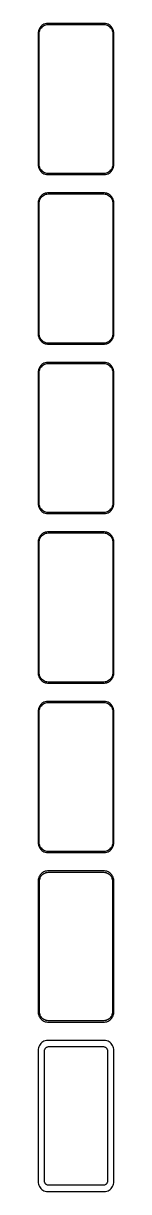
# Model space of a CAD drawing. Header units: metres. Extents: x -19 to 19, y 1223 to 2473.
# Drawn here: x -19 to 19, y 1223 to 1801 of the extents above; entities that cross this region are included whole.
import ezdxf

# ---------------------------------------------------------------- set-up
doc = ezdxf.new("R2010")
doc.units = ezdxf.units.M

msp = doc.modelspace()

# ---------------------------------------------------------------- linework, layer by layer
for p, q in [((-16.4291, 1800.72), (-16.9371, 1800.35)), ((-15.8789, 1801.02), (-16.4291, 1800.72)), ((-15.2951, 1801.26), (-15.8789, 1801.02)), ((-15.5224, 1800.55), (-14.9678, 1800.77)), ((-14.6869, 1801.41), (-15.2951, 1801.26)), ((-14.9678, 1800.77), (-14.3901, 1800.92)), ((-14.0639, 1801.49), (-14.6869, 1801.41)), ((-14.3901, 1800.92), (-13.7982, 1800.99)), ((14.0639, 1801.49), (-14.0639, 1801.49)), ((-13.7982, 1800.99), (13.7982, 1800.99)), ((13.7982, 1800.99), (14.3901, 1800.92)), ((14.6869, 1801.41), (14.0639, 1801.49)), ((14.3901, 1800.92), (14.9678, 1800.77)), ((15.2951, 1801.26), (14.6869, 1801.41)), ((14.9678, 1800.77), (15.5224, 1800.55)), ((15.8789, 1801.02), (15.2951, 1801.26)), ((16.4291, 1800.72), (15.8789, 1801.02)), ((16.9371, 1800.35), (16.4291, 1800.72)), ((-18.7106, 1797.13), (-18.75, 1796.5)), ((-18.75, 1796.5), (-18.75, 1731.5)), ((-18.5929, 1797.74), (-18.7106, 1797.13)), ((-18.3989, 1798.34), (-18.5929, 1797.74)), ((-18.1315, 1798.91), (-18.3989, 1798.34)), ((-18.25, 1796.25), (-18.2125, 1796.85)), ((-18.25, 1731.75), (-18.25, 1796.25)), ((-18.2125, 1796.85), (-18.1008, 1797.43)), ((-17.7951, 1799.44), (-18.1315, 1798.91)), ((-18.1008, 1797.43), (-17.9164, 1798)), ((-17.9164, 1798), (-17.6624, 1798.54)), ((-17.3948, 1799.92), (-17.7951, 1799.44)), ((-17.6624, 1798.54), (-17.3428, 1799.04)), ((-16.9371, 1800.35), (-17.3948, 1799.92)), ((-17.3428, 1799.04), (-16.9626, 1799.5)), ((-16.9626, 1799.5), (-16.5278, 1799.91)), ((-16.5278, 1799.91), (-16.0452, 1800.26)), ((-16.0452, 1800.26), (-15.5224, 1800.55)), ((15.5224, 1800.55), (16.0452, 1800.26)), ((16.0452, 1800.26), (16.5278, 1799.91)), ((16.5278, 1799.91), (16.9626, 1799.5)), ((17.3948, 1799.92), (16.9371, 1800.35)), ((16.9626, 1799.5), (17.3428, 1799.04)), ((17.3428, 1799.04), (17.6624, 1798.54)), ((17.7951, 1799.44), (17.3948, 1799.92)), ((17.6624, 1798.54), (17.9164, 1798)), ((18.1315, 1798.91), (17.7951, 1799.44)), ((17.9164, 1798), (18.1008, 1797.43)), ((18.1008, 1797.43), (18.2125, 1796.85)), ((18.3989, 1798.34), (18.1315, 1798.91)), ((18.2125, 1796.85), (18.25, 1796.25)), ((18.25, 1796.25), (18.25, 1731.75)), ((18.5929, 1797.74), (18.3989, 1798.34)), ((18.7106, 1797.13), (18.5929, 1797.74)), ((18.75, 1796.5), (18.7106, 1797.13)), ((18.75, 1731.5), (18.75, 1796.5)), ((-18.75, 1731.5), (-18.7106, 1730.87)), ((-18.2125, 1731.15), (-18.25, 1731.75)), ((18.25, 1731.75), (18.2125, 1731.15)), ((18.7106, 1730.87), (18.75, 1731.5)), ((-18.7106, 1730.87), (-18.5929, 1730.26)), ((-18.5929, 1730.26), (-18.3989, 1729.66)), ((-18.3989, 1729.66), (-18.1315, 1729.09)), ((-18.1008, 1730.57), (-18.2125, 1731.15)), ((-18.1315, 1729.09), (-17.7951, 1728.56)), ((-17.9164, 1730), (-18.1008, 1730.57)), ((-17.6624, 1729.46), (-17.9164, 1730)), ((-17.7951, 1728.56), (-17.3948, 1728.08)), ((-17.3428, 1728.96), (-17.6624, 1729.46)), ((-17.3948, 1728.08), (-16.9371, 1727.65)), ((-16.9626, 1728.5), (-17.3428, 1728.96)), ((-16.5278, 1728.09), (-16.9626, 1728.5)), ((-16.9371, 1727.65), (-16.4291, 1727.28)), ((-16.0452, 1727.74), (-16.5278, 1728.09)), ((-16.4291, 1727.28), (-15.8789, 1726.98)), ((-15.5224, 1727.45), (-16.0452, 1727.74)), ((-15.8789, 1726.98), (-15.2951, 1726.74)), ((-14.9678, 1727.23), (-15.5224, 1727.45)), ((-15.2951, 1726.74), (-14.6869, 1726.59)), ((-14.3901, 1727.08), (-14.9678, 1727.23)), ((-14.6869, 1726.59), (-14.0639, 1726.51)), ((-13.7982, 1727.01), (-14.3901, 1727.08)), ((-14.0639, 1726.51), (14.0639, 1726.51)), ((13.7982, 1727.01), (-13.7982, 1727.01)), ((14.3901, 1727.08), (13.7982, 1727.01)), ((14.0639, 1726.51), (14.6869, 1726.59)), ((14.9678, 1727.23), (14.3901, 1727.08)), ((14.6869, 1726.59), (15.2951, 1726.74)), ((15.5224, 1727.45), (14.9678, 1727.23)), ((15.2951, 1726.74), (15.8789, 1726.98)), ((16.0452, 1727.74), (15.5224, 1727.45)), ((15.8789, 1726.98), (16.4291, 1727.28)), ((16.5278, 1728.09), (16.0452, 1727.74)), ((16.4291, 1727.28), (16.9371, 1727.65)), ((16.9626, 1728.5), (16.5278, 1728.09)), ((16.9371, 1727.65), (17.3948, 1728.08)), ((17.3428, 1728.96), (16.9626, 1728.5)), ((17.6624, 1729.46), (17.3428, 1728.96)), ((17.3948, 1728.08), (17.7951, 1728.56)), ((17.9164, 1730), (17.6624, 1729.46)), ((17.7951, 1728.56), (18.1315, 1729.09)), ((18.1008, 1730.57), (17.9164, 1730)), ((18.2125, 1731.15), (18.1008, 1730.57)), ((18.1315, 1729.09), (18.3989, 1729.66)), ((18.3989, 1729.66), (18.5929, 1730.26)), ((18.5929, 1730.26), (18.7106, 1730.87)), ((-18.3989, 1714.34), (-18.5929, 1713.74)), ((-18.1315, 1714.91), (-18.3989, 1714.34)), ((-17.7951, 1715.44), (-18.1315, 1714.91)), ((-18.1008, 1713.43), (-17.9164, 1714)), ((-17.9164, 1714), (-17.6624, 1714.54)), ((-17.3948, 1715.92), (-17.7951, 1715.44)), ((-17.6624, 1714.54), (-17.3428, 1715.04)), ((-16.9371, 1716.35), (-17.3948, 1715.92)), ((-17.3428, 1715.04), (-16.9626, 1715.5)), ((-16.9626, 1715.5), (-16.5278, 1715.91)), ((-16.4291, 1716.72), (-16.9371, 1716.35)), ((-16.5278, 1715.91), (-16.0452, 1716.26)), ((-15.8789, 1717.02), (-16.4291, 1716.72)), ((-16.0452, 1716.26), (-15.5224, 1716.55)), ((-15.2951, 1717.26), (-15.8789, 1717.02)), ((-15.5224, 1716.55), (-14.9678, 1716.77)), ((-14.6869, 1717.41), (-15.2951, 1717.26)), ((-14.9678, 1716.77), (-14.3901, 1716.92)), ((-14.0639, 1717.49), (-14.6869, 1717.41)), ((-14.3901, 1716.92), (-13.7982, 1716.99)), ((14.0639, 1717.49), (-14.0639, 1717.49)), ((-13.7982, 1716.99), (13.7982, 1716.99)), ((13.7982, 1716.99), (14.3901, 1716.92)), ((14.6869, 1717.41), (14.0639, 1717.49)), ((14.3901, 1716.92), (14.9678, 1716.77)), ((15.2951, 1717.26), (14.6869, 1717.41)), ((14.9678, 1716.77), (15.5224, 1716.55)), ((15.8789, 1717.02), (15.2951, 1717.26)), ((15.5224, 1716.55), (16.0452, 1716.26)), ((16.4291, 1716.72), (15.8789, 1717.02)), ((16.0452, 1716.26), (16.5278, 1715.91)), ((16.9371, 1716.35), (16.4291, 1716.72)), ((16.5278, 1715.91), (16.9626, 1715.5)), ((17.3948, 1715.92), (16.9371, 1716.35)), ((16.9626, 1715.5), (17.3428, 1715.04)), ((17.3428, 1715.04), (17.6624, 1714.54)), ((17.7951, 1715.44), (17.3948, 1715.92)), ((17.6624, 1714.54), (17.9164, 1714)), ((18.1315, 1714.91), (17.7951, 1715.44)), ((17.9164, 1714), (18.1008, 1713.43)), ((18.3989, 1714.34), (18.1315, 1714.91)), ((18.5929, 1713.74), (18.3989, 1714.34)), ((-18.7106, 1713.13), (-18.75, 1712.5)), ((-18.75, 1712.5), (-18.75, 1647.5)), ((-18.5929, 1713.74), (-18.7106, 1713.13)), ((-18.25, 1712.25), (-18.2125, 1712.85)), ((-18.25, 1647.75), (-18.25, 1712.25)), ((-18.2125, 1712.85), (-18.1008, 1713.43)), ((18.1008, 1713.43), (18.2125, 1712.85)), ((18.2125, 1712.85), (18.25, 1712.25)), ((18.25, 1712.25), (18.25, 1647.75)), ((18.7106, 1713.13), (18.5929, 1713.74)), ((18.75, 1712.5), (18.7106, 1713.13)), ((18.75, 1647.5), (18.75, 1712.5)), ((-18.75, 1647.5), (-18.7106, 1646.87)), ((-18.7106, 1646.87), (-18.5929, 1646.26)), ((-18.5929, 1646.26), (-18.3989, 1645.66)), ((-18.3989, 1645.66), (-18.1315, 1645.09)), ((-18.2125, 1647.15), (-18.25, 1647.75)), ((-18.1008, 1646.57), (-18.2125, 1647.15)), ((-18.1315, 1645.09), (-17.7951, 1644.56)), ((-17.9164, 1646), (-18.1008, 1646.57)), ((-17.6624, 1645.46), (-17.9164, 1646)), ((-17.7951, 1644.56), (-17.3948, 1644.08)), ((-17.3428, 1644.96), (-17.6624, 1645.46)), ((-16.9626, 1644.5), (-17.3428, 1644.96)), ((-16.5278, 1644.09), (-16.9626, 1644.5)), ((16.9626, 1644.5), (16.5278, 1644.09)), ((17.3428, 1644.96), (16.9626, 1644.5)), ((17.6624, 1645.46), (17.3428, 1644.96)), ((17.3948, 1644.08), (17.7951, 1644.56)), ((17.9164, 1646), (17.6624, 1645.46)), ((17.7951, 1644.56), (18.1315, 1645.09)), ((18.1008, 1646.57), (17.9164, 1646)), ((18.2125, 1647.15), (18.1008, 1646.57)), ((18.1315, 1645.09), (18.3989, 1645.66)), ((18.25, 1647.75), (18.2125, 1647.15)), ((18.3989, 1645.66), (18.5929, 1646.26)), ((18.5929, 1646.26), (18.7106, 1646.87)), ((18.7106, 1646.87), (18.75, 1647.5)), ((-17.3948, 1644.08), (-16.9371, 1643.65)), ((-16.9371, 1643.65), (-16.4291, 1643.28)), ((-16.0452, 1643.74), (-16.5278, 1644.09)), ((-16.4291, 1643.28), (-15.8789, 1642.98)), ((-15.5224, 1643.45), (-16.0452, 1643.74)), ((-15.8789, 1642.98), (-15.2951, 1642.74)), ((-14.9678, 1643.23), (-15.5224, 1643.45)), ((-15.2951, 1642.74), (-14.6869, 1642.59)), ((-14.3901, 1643.08), (-14.9678, 1643.23)), ((-14.6869, 1642.59), (-14.0639, 1642.51)), ((-13.7982, 1643.01), (-14.3901, 1643.08)), ((-14.0639, 1642.51), (14.0639, 1642.51)), ((13.7982, 1643.01), (-13.7982, 1643.01)), ((14.3901, 1643.08), (13.7982, 1643.01)), ((14.0639, 1642.51), (14.6869, 1642.59)), ((14.9678, 1643.23), (14.3901, 1643.08)), ((14.6869, 1642.59), (15.2951, 1642.74)), ((15.5224, 1643.45), (14.9678, 1643.23)), ((15.2951, 1642.74), (15.8789, 1642.98)), ((16.0452, 1643.74), (15.5224, 1643.45)), ((15.8789, 1642.98), (16.4291, 1643.28)), ((16.5278, 1644.09), (16.0452, 1643.74)), ((16.4291, 1643.28), (16.9371, 1643.65)), ((16.9371, 1643.65), (17.3948, 1644.08)), ((-15.8789, 1633.02), (-16.4291, 1632.72)), ((-15.2951, 1633.26), (-15.8789, 1633.02)), ((-15.5224, 1632.55), (-14.9678, 1632.77)), ((-14.6869, 1633.41), (-15.2951, 1633.26)), ((-14.9678, 1632.77), (-14.3901, 1632.92)), ((-14.0639, 1633.49), (-14.6869, 1633.41)), ((-14.3901, 1632.92), (-13.7982, 1632.99)), ((14.0639, 1633.49), (-14.0639, 1633.49)), ((-13.7982, 1632.99), (13.7982, 1632.99)), ((13.7982, 1632.99), (14.3901, 1632.92)), ((14.6869, 1633.41), (14.0639, 1633.49)), ((14.3901, 1632.92), (14.9678, 1632.77)), ((15.2951, 1633.26), (14.6869, 1633.41)), ((14.9678, 1632.77), (15.5224, 1632.55)), ((15.8789, 1633.02), (15.2951, 1633.26)), ((16.4291, 1632.72), (15.8789, 1633.02)), ((-18.7106, 1629.13), (-18.75, 1628.5)), ((-18.75, 1628.5), (-18.75, 1563.5)), ((-18.5929, 1629.74), (-18.7106, 1629.13)), ((-18.3989, 1630.34), (-18.5929, 1629.74)), ((-18.1315, 1630.91), (-18.3989, 1630.34)), ((-18.25, 1628.25), (-18.2125, 1628.85)), ((-18.25, 1563.75), (-18.25, 1628.25)), ((-18.2125, 1628.85), (-18.1008, 1629.43)), ((-17.7951, 1631.44), (-18.1315, 1630.91)), ((-18.1008, 1629.43), (-17.9164, 1630)), ((-17.9164, 1630), (-17.6624, 1630.54)), ((-17.3948, 1631.92), (-17.7951, 1631.44)), ((-17.6624, 1630.54), (-17.3428, 1631.04)), ((-16.9371, 1632.35), (-17.3948, 1631.92)), ((-17.3428, 1631.04), (-16.9626, 1631.5)), ((-16.9626, 1631.5), (-16.5278, 1631.91)), ((-16.4291, 1632.72), (-16.9371, 1632.35)), ((-16.5278, 1631.91), (-16.0452, 1632.26)), ((-16.0452, 1632.26), (-15.5224, 1632.55)), ((15.5224, 1632.55), (16.0452, 1632.26)), ((16.0452, 1632.26), (16.5278, 1631.91)), ((16.9371, 1632.35), (16.4291, 1632.72)), ((16.5278, 1631.91), (16.9626, 1631.5)), ((17.3948, 1631.92), (16.9371, 1632.35)), ((16.9626, 1631.5), (17.3428, 1631.04)), ((17.3428, 1631.04), (17.6624, 1630.54)), ((17.7951, 1631.44), (17.3948, 1631.92)), ((17.6624, 1630.54), (17.9164, 1630)), ((18.1315, 1630.91), (17.7951, 1631.44)), ((17.9164, 1630), (18.1008, 1629.43)), ((18.1008, 1629.43), (18.2125, 1628.85)), ((18.3989, 1630.34), (18.1315, 1630.91)), ((18.2125, 1628.85), (18.25, 1628.25)), ((18.25, 1628.25), (18.25, 1563.75)), ((18.5929, 1629.74), (18.3989, 1630.34)), ((18.7106, 1629.13), (18.5929, 1629.74)), ((18.75, 1628.5), (18.7106, 1629.13)), ((18.75, 1563.5), (18.75, 1628.5)), ((-18.75, 1563.5), (-18.7106, 1562.87)), ((-18.2125, 1563.15), (-18.25, 1563.75)), ((18.25, 1563.75), (18.2125, 1563.15)), ((18.7106, 1562.87), (18.75, 1563.5)), ((-18.7106, 1562.87), (-18.5929, 1562.26)), ((-18.5929, 1562.26), (-18.3989, 1561.66)), ((-18.3989, 1561.66), (-18.1315, 1561.09)), ((-18.1008, 1562.57), (-18.2125, 1563.15)), ((-18.1315, 1561.09), (-17.7951, 1560.56)), ((-17.9164, 1562), (-18.1008, 1562.57)), ((-17.6624, 1561.46), (-17.9164, 1562)), ((-17.7951, 1560.56), (-17.3948, 1560.08)), ((-17.3428, 1560.96), (-17.6624, 1561.46)), ((-17.3948, 1560.08), (-16.9371, 1559.65)), ((-16.9626, 1560.5), (-17.3428, 1560.96)), ((-16.5278, 1560.09), (-16.9626, 1560.5)), ((-16.9371, 1559.65), (-16.4291, 1559.28)), ((-16.0452, 1559.74), (-16.5278, 1560.09)), ((-16.4291, 1559.28), (-15.8789, 1558.98)), ((-15.5224, 1559.45), (-16.0452, 1559.74)), ((-15.8789, 1558.98), (-15.2951, 1558.74)), ((-14.9678, 1559.23), (-15.5224, 1559.45)), ((-15.2951, 1558.74), (-14.6869, 1558.59)), ((-14.3901, 1559.08), (-14.9678, 1559.23)), ((-14.6869, 1558.59), (-14.0639, 1558.51)), ((-13.7982, 1559.01), (-14.3901, 1559.08)), ((-14.0639, 1558.51), (14.0639, 1558.51)), ((13.7982, 1559.01), (-13.7982, 1559.01)), ((14.3901, 1559.08), (13.7982, 1559.01)), ((14.0639, 1558.51), (14.6869, 1558.59)), ((14.9678, 1559.23), (14.3901, 1559.08)), ((14.6869, 1558.59), (15.2951, 1558.74)), ((15.5224, 1559.45), (14.9678, 1559.23)), ((15.2951, 1558.74), (15.8789, 1558.98)), ((16.0452, 1559.74), (15.5224, 1559.45)), ((15.8789, 1558.98), (16.4291, 1559.28)), ((16.5278, 1560.09), (16.0452, 1559.74)), ((16.4291, 1559.28), (16.9371, 1559.65)), ((16.9626, 1560.5), (16.5278, 1560.09)), ((16.9371, 1559.65), (17.3948, 1560.08)), ((17.3428, 1560.96), (16.9626, 1560.5)), ((17.6624, 1561.46), (17.3428, 1560.96)), ((17.3948, 1560.08), (17.7951, 1560.56)), ((17.9164, 1562), (17.6624, 1561.46)), ((17.7951, 1560.56), (18.1315, 1561.09)), ((18.1008, 1562.57), (17.9164, 1562)), ((18.2125, 1563.15), (18.1008, 1562.57)), ((18.1315, 1561.09), (18.3989, 1561.66)), ((18.3989, 1561.66), (18.5929, 1562.26)), ((18.5929, 1562.26), (18.7106, 1562.87)), ((-18.3989, 1546.34), (-18.5929, 1545.74)), ((-18.1315, 1546.91), (-18.3989, 1546.34)), ((-17.7951, 1547.44), (-18.1315, 1546.91)), ((-18.1008, 1545.43), (-17.9164, 1546)), ((-17.9164, 1546), (-17.6624, 1546.54)), ((-17.3948, 1547.92), (-17.7951, 1547.44)), ((-17.6624, 1546.54), (-17.3428, 1547.04)), ((-16.9371, 1548.35), (-17.3948, 1547.92)), ((-17.3428, 1547.04), (-16.9626, 1547.5)), ((-16.9626, 1547.5), (-16.5278, 1547.91)), ((-16.4291, 1548.72), (-16.9371, 1548.35)), ((-16.5278, 1547.91), (-16.0452, 1548.26)), ((-15.8789, 1549.02), (-16.4291, 1548.72)), ((-16.0452, 1548.26), (-15.5224, 1548.55)), ((-15.2951, 1549.26), (-15.8789, 1549.02)), ((-15.5224, 1548.55), (-14.9678, 1548.77)), ((-14.6869, 1549.41), (-15.2951, 1549.26)), ((-14.9678, 1548.77), (-14.3901, 1548.92)), ((-14.0639, 1549.49), (-14.6869, 1549.41)), ((-14.3901, 1548.92), (-13.7982, 1548.99)), ((14.0639, 1549.49), (-14.0639, 1549.49)), ((-13.7982, 1548.99), (13.7982, 1548.99)), ((13.7982, 1548.99), (14.3901, 1548.92)), ((14.6869, 1549.41), (14.0639, 1549.49)), ((14.3901, 1548.92), (14.9678, 1548.77)), ((15.2951, 1549.26), (14.6869, 1549.41)), ((14.9678, 1548.77), (15.5224, 1548.55)), ((15.8789, 1549.02), (15.2951, 1549.26)), ((15.5224, 1548.55), (16.0452, 1548.26)), ((16.4291, 1548.72), (15.8789, 1549.02)), ((16.0452, 1548.26), (16.5278, 1547.91)), ((16.9371, 1548.35), (16.4291, 1548.72)), ((16.5278, 1547.91), (16.9626, 1547.5)), ((17.3948, 1547.92), (16.9371, 1548.35)), ((16.9626, 1547.5), (17.3428, 1547.04)), ((17.3428, 1547.04), (17.6624, 1546.54)), ((17.7951, 1547.44), (17.3948, 1547.92)), ((17.6624, 1546.54), (17.9164, 1546)), ((18.1315, 1546.91), (17.7951, 1547.44)), ((17.9164, 1546), (18.1008, 1545.43)), ((18.3989, 1546.34), (18.1315, 1546.91)), ((18.5929, 1545.74), (18.3989, 1546.34)), ((-18.7106, 1545.13), (-18.75, 1544.5)), ((-18.75, 1544.5), (-18.75, 1479.5)), ((-18.5929, 1545.74), (-18.7106, 1545.13)), ((-18.25, 1544.25), (-18.2125, 1544.85)), ((-18.25, 1479.75), (-18.25, 1544.25)), ((-18.2125, 1544.85), (-18.1008, 1545.43)), ((18.1008, 1545.43), (18.2125, 1544.85)), ((18.2125, 1544.85), (18.25, 1544.25)), ((18.25, 1544.25), (18.25, 1479.75)), ((18.7106, 1545.13), (18.5929, 1545.74)), ((18.75, 1544.5), (18.7106, 1545.13)), ((18.75, 1479.5), (18.75, 1544.5)), ((-18.75, 1479.5), (-18.7106, 1478.87)), ((-18.7106, 1478.87), (-18.5929, 1478.26)), ((-18.5929, 1478.26), (-18.3989, 1477.66)), ((-18.3989, 1477.66), (-18.1315, 1477.09)), ((-18.2125, 1479.15), (-18.25, 1479.75)), ((-18.1008, 1478.57), (-18.2125, 1479.15)), ((-18.1315, 1477.09), (-17.7951, 1476.56)), ((-17.9164, 1478), (-18.1008, 1478.57)), ((-17.6624, 1477.46), (-17.9164, 1478)), ((-17.7951, 1476.56), (-17.3948, 1476.08)), ((-17.3428, 1476.96), (-17.6624, 1477.46)), ((-16.9626, 1476.5), (-17.3428, 1476.96)), ((-16.5278, 1476.09), (-16.9626, 1476.5)), ((16.9626, 1476.5), (16.5278, 1476.09)), ((17.3428, 1476.96), (16.9626, 1476.5)), ((17.6624, 1477.46), (17.3428, 1476.96)), ((17.3948, 1476.08), (17.7951, 1476.56)), ((17.9164, 1478), (17.6624, 1477.46)), ((17.7951, 1476.56), (18.1315, 1477.09)), ((18.1008, 1478.57), (17.9164, 1478)), ((18.2125, 1479.15), (18.1008, 1478.57)), ((18.1315, 1477.09), (18.3989, 1477.66)), ((18.25, 1479.75), (18.2125, 1479.15)), ((18.3989, 1477.66), (18.5929, 1478.26)), ((18.5929, 1478.26), (18.7106, 1478.87)), ((18.7106, 1478.87), (18.75, 1479.5)), ((-17.3948, 1476.08), (-16.9371, 1475.65)), ((-16.9371, 1475.65), (-16.4291, 1475.28)), ((-16.0452, 1475.74), (-16.5278, 1476.09)), ((-16.4291, 1475.28), (-15.8789, 1474.98)), ((-15.5224, 1475.45), (-16.0452, 1475.74)), ((-15.8789, 1474.98), (-15.2951, 1474.74)), ((-14.9678, 1475.23), (-15.5224, 1475.45)), ((-15.2951, 1474.74), (-14.6869, 1474.59)), ((-14.3901, 1475.08), (-14.9678, 1475.23)), ((-14.6869, 1474.59), (-14.0639, 1474.51)), ((-13.7982, 1475.01), (-14.3901, 1475.08)), ((-14.0639, 1474.51), (14.0639, 1474.51)), ((13.7982, 1475.01), (-13.7982, 1475.01)), ((14.3901, 1475.08), (13.7982, 1475.01)), ((14.0639, 1474.51), (14.6869, 1474.59)), ((14.9678, 1475.23), (14.3901, 1475.08)), ((14.6869, 1474.59), (15.2951, 1474.74)), ((15.5224, 1475.45), (14.9678, 1475.23)), ((15.2951, 1474.74), (15.8789, 1474.98)), ((16.0452, 1475.74), (15.5224, 1475.45)), ((15.8789, 1474.98), (16.4291, 1475.28)), ((16.5278, 1476.09), (16.0452, 1475.74)), ((16.4291, 1475.28), (16.9371, 1475.65)), ((16.9371, 1475.65), (17.3948, 1476.08)), ((-15.8789, 1465.02), (-16.4291, 1464.72)), ((-15.2951, 1465.26), (-15.8789, 1465.02)), ((-14.6869, 1465.41), (-15.2951, 1465.26)), ((-14.9678, 1464.77), (-14.3901, 1464.92)), ((-14.0639, 1465.49), (-14.6869, 1465.41)), ((-14.3901, 1464.92), (-13.7982, 1464.99)), ((14.0639, 1465.49), (-14.0639, 1465.49)), ((-13.7982, 1464.99), (13.7982, 1464.99)), ((13.7982, 1464.99), (14.3901, 1464.92)), ((14.6869, 1465.41), (14.0639, 1465.49)), ((14.3901, 1464.92), (14.9678, 1464.77)), ((15.2951, 1465.26), (14.6869, 1465.41)), ((15.8789, 1465.02), (15.2951, 1465.26)), ((16.4291, 1464.72), (15.8789, 1465.02)), ((-18.7106, 1461.13), (-18.75, 1460.5)), ((-18.75, 1460.5), (-18.75, 1395.5)), ((-18.5929, 1461.74), (-18.7106, 1461.13)), ((-18.3989, 1462.34), (-18.5929, 1461.74)), ((-18.1315, 1462.91), (-18.3989, 1462.34)), ((-18.25, 1460.25), (-18.2125, 1460.85)), ((-18.25, 1395.75), (-18.25, 1460.25)), ((-18.2125, 1460.85), (-18.1008, 1461.43)), ((-17.7951, 1463.44), (-18.1315, 1462.91)), ((-18.1008, 1461.43), (-17.9164, 1462)), ((-17.9164, 1462), (-17.6624, 1462.54)), ((-17.3948, 1463.92), (-17.7951, 1463.44)), ((-17.6624, 1462.54), (-17.3428, 1463.04)), ((-16.9371, 1464.35), (-17.3948, 1463.92)), ((-17.3428, 1463.04), (-16.9626, 1463.5)), ((-16.9626, 1463.5), (-16.5278, 1463.91)), ((-16.4291, 1464.72), (-16.9371, 1464.35)), ((-16.5278, 1463.91), (-16.0452, 1464.26)), ((-16.0452, 1464.26), (-15.5224, 1464.55)), ((-15.5224, 1464.55), (-14.9678, 1464.77)), ((14.9678, 1464.77), (15.5224, 1464.55)), ((15.5224, 1464.55), (16.0452, 1464.26)), ((16.0452, 1464.26), (16.5278, 1463.91)), ((16.9371, 1464.35), (16.4291, 1464.72)), ((16.5278, 1463.91), (16.9626, 1463.5)), ((17.3948, 1463.92), (16.9371, 1464.35)), ((16.9626, 1463.5), (17.3428, 1463.04)), ((17.3428, 1463.04), (17.6624, 1462.54)), ((17.7951, 1463.44), (17.3948, 1463.92)), ((17.6624, 1462.54), (17.9164, 1462)), ((18.1315, 1462.91), (17.7951, 1463.44)), ((17.9164, 1462), (18.1008, 1461.43)), ((18.1008, 1461.43), (18.2125, 1460.85)), ((18.3989, 1462.34), (18.1315, 1462.91)), ((18.2125, 1460.85), (18.25, 1460.25)), ((18.25, 1460.25), (18.25, 1395.75)), ((18.5929, 1461.74), (18.3989, 1462.34)), ((18.7106, 1461.13), (18.5929, 1461.74)), ((18.75, 1460.5), (18.7106, 1461.13)), ((18.75, 1395.5), (18.75, 1460.5)), ((-18.75, 1395.5), (-18.7106, 1394.87)), ((-18.2125, 1395.15), (-18.25, 1395.75)), ((18.25, 1395.75), (18.2125, 1395.15)), ((18.7106, 1394.87), (18.75, 1395.5)), ((-18.7106, 1394.87), (-18.5929, 1394.26)), ((-18.5929, 1394.26), (-18.3989, 1393.66)), ((-18.3989, 1393.66), (-18.1315, 1393.09)), ((-18.1008, 1394.57), (-18.2125, 1395.15)), ((-18.1315, 1393.09), (-17.7951, 1392.56)), ((-17.9164, 1394), (-18.1008, 1394.57)), ((-17.6624, 1393.46), (-17.9164, 1394)), ((-17.7951, 1392.56), (-17.3948, 1392.08)), ((-17.3428, 1392.96), (-17.6624, 1393.46)), ((-17.3948, 1392.08), (-16.9371, 1391.65)), ((-16.9626, 1392.5), (-17.3428, 1392.96)), ((-16.5278, 1392.09), (-16.9626, 1392.5)), ((-16.9371, 1391.65), (-16.4291, 1391.28)), ((-16.0452, 1391.74), (-16.5278, 1392.09)), ((-16.4291, 1391.28), (-15.8789, 1390.98)), ((-15.5224, 1391.45), (-16.0452, 1391.74)), ((-15.8789, 1390.98), (-15.2951, 1390.74)), ((-14.9678, 1391.23), (-15.5224, 1391.45)), ((-15.2951, 1390.74), (-14.6869, 1390.59)), ((-14.3901, 1391.08), (-14.9678, 1391.23)), ((-14.6869, 1390.59), (-14.0639, 1390.51)), ((-13.7982, 1391.01), (-14.3901, 1391.08)), ((-14.0639, 1390.51), (14.0639, 1390.51)), ((13.7982, 1391.01), (-13.7982, 1391.01)), ((14.3901, 1391.08), (13.7982, 1391.01)), ((14.0639, 1390.51), (14.6869, 1390.59)), ((14.9678, 1391.23), (14.3901, 1391.08)), ((14.6869, 1390.59), (15.2951, 1390.74)), ((15.5224, 1391.45), (14.9678, 1391.23)), ((15.2951, 1390.74), (15.8789, 1390.98)), ((16.0452, 1391.74), (15.5224, 1391.45)), ((15.8789, 1390.98), (16.4291, 1391.28)), ((16.5278, 1392.09), (16.0452, 1391.74)), ((16.4291, 1391.28), (16.9371, 1391.65)), ((16.9626, 1392.5), (16.5278, 1392.09)), ((16.9371, 1391.65), (17.3948, 1392.08)), ((17.3428, 1392.96), (16.9626, 1392.5)), ((17.6624, 1393.46), (17.3428, 1392.96)), ((17.3948, 1392.08), (17.7951, 1392.56)), ((17.9164, 1394), (17.6624, 1393.46)), ((17.7951, 1392.56), (18.1315, 1393.09)), ((18.1008, 1394.57), (17.9164, 1394)), ((18.2125, 1395.15), (18.1008, 1394.57)), ((18.1315, 1393.09), (18.3989, 1393.66)), ((18.3989, 1393.66), (18.5929, 1394.26)), ((18.5929, 1394.26), (18.7106, 1394.87)), ((-18.3989, 1378.34), (-18.5929, 1377.74)), ((-18.1315, 1378.91), (-18.3989, 1378.34)), ((-17.7951, 1379.44), (-18.1315, 1378.91)), ((-17.3948, 1379.92), (-17.7951, 1379.44)), ((-17.7569, 1377.94), (-17.5121, 1378.46)), ((-17.5121, 1378.46), (-17.204, 1378.94)), ((-16.9371, 1380.35), (-17.3948, 1379.92)), ((-17.204, 1378.94), (-16.8375, 1379.38)), ((-16.4291, 1380.72), (-16.9371, 1380.35)), ((-16.8375, 1379.38), (-16.4184, 1379.78)), ((-15.8789, 1381.02), (-16.4291, 1380.72)), ((-16.4184, 1379.78), (-15.9532, 1380.12)), ((-15.9532, 1380.12), (-15.4494, 1380.39)), ((-15.2951, 1381.26), (-15.8789, 1381.02)), ((-15.4494, 1380.39), (-14.9148, 1380.6)), ((-14.6869, 1381.41), (-15.2951, 1381.26)), ((-14.9148, 1380.6), (-14.3579, 1380.75)), ((-14.0639, 1381.49), (-14.6869, 1381.41)), ((-14.3579, 1380.75), (-13.7875, 1380.82)), ((14.0639, 1381.49), (-14.0639, 1381.49)), ((-13.7875, 1380.82), (13.7875, 1380.82)), ((13.7875, 1380.82), (14.3579, 1380.75)), ((14.6869, 1381.41), (14.0639, 1381.49)), ((14.3579, 1380.75), (14.9148, 1380.6)), ((15.2951, 1381.26), (14.6869, 1381.41)), ((14.9148, 1380.6), (15.4494, 1380.39)), ((15.8789, 1381.02), (15.2951, 1381.26)), ((15.4494, 1380.39), (15.9532, 1380.12)), ((16.4291, 1380.72), (15.8789, 1381.02)), ((15.9532, 1380.12), (16.4184, 1379.78)), ((16.4184, 1379.78), (16.8375, 1379.38)), ((16.9371, 1380.35), (16.4291, 1380.72)), ((16.8375, 1379.38), (17.204, 1378.94)), ((17.3948, 1379.92), (16.9371, 1380.35)), ((17.204, 1378.94), (17.5121, 1378.46)), ((17.7951, 1379.44), (17.3948, 1379.92)), ((17.5121, 1378.46), (17.7569, 1377.94)), ((18.1315, 1378.91), (17.7951, 1379.44)), ((18.3989, 1378.34), (18.1315, 1378.91)), ((18.5929, 1377.74), (18.3989, 1378.34)), ((-18.7106, 1377.13), (-18.75, 1376.5)), ((-18.75, 1376.5), (-18.75, 1311.5)), ((-18.5929, 1377.74), (-18.7106, 1377.13)), ((-18.0784, 1376.25), (-18.0423, 1376.82)), ((-18.0784, 1311.75), (-18.0784, 1376.25)), ((-18.0423, 1376.82), (-17.9346, 1377.39)), ((-17.9346, 1377.39), (-17.7569, 1377.94)), ((17.7569, 1377.94), (17.9346, 1377.39)), ((17.9346, 1377.39), (18.0423, 1376.82)), ((18.0423, 1376.82), (18.0784, 1376.25)), ((18.0784, 1376.25), (18.0784, 1311.75)), ((18.7106, 1377.13), (18.5929, 1377.74)), ((18.75, 1376.5), (18.7106, 1377.13)), ((18.75, 1311.5), (18.75, 1376.5)), ((-18.75, 1311.5), (-18.7106, 1310.87)), ((-18.7106, 1310.87), (-18.5929, 1310.26)), ((-18.5929, 1310.26), (-18.3989, 1309.66)), ((-18.3989, 1309.66), (-18.1315, 1309.09)), ((-18.1315, 1309.09), (-17.7951, 1308.56)), ((-18.0423, 1311.18), (-18.0784, 1311.75)), ((-17.9346, 1310.61), (-18.0423, 1311.18)), ((-17.7569, 1310.06), (-17.9346, 1310.61)), ((-17.7951, 1308.56), (-17.3948, 1308.08)), ((-17.5121, 1309.54), (-17.7569, 1310.06)), ((-17.204, 1309.06), (-17.5121, 1309.54)), ((-16.8375, 1308.62), (-17.204, 1309.06)), ((-16.4184, 1308.22), (-16.8375, 1308.62)), ((16.8375, 1308.62), (16.4184, 1308.22)), ((17.204, 1309.06), (16.8375, 1308.62)), ((17.5121, 1309.54), (17.204, 1309.06)), ((17.3948, 1308.08), (17.7951, 1308.56)), ((17.7569, 1310.06), (17.5121, 1309.54)), ((17.9346, 1310.61), (17.7569, 1310.06)), ((17.7951, 1308.56), (18.1315, 1309.09)), ((18.0423, 1311.18), (17.9346, 1310.61)), ((18.0784, 1311.75), (18.0423, 1311.18)), ((18.1315, 1309.09), (18.3989, 1309.66)), ((18.3989, 1309.66), (18.5929, 1310.26)), ((18.5929, 1310.26), (18.7106, 1310.87)), ((18.7106, 1310.87), (18.75, 1311.5)), ((-17.3948, 1308.08), (-16.9371, 1307.65)), ((-16.9371, 1307.65), (-16.4291, 1307.28)), ((-16.4291, 1307.28), (-15.8789, 1306.98)), ((-15.9532, 1307.88), (-16.4184, 1308.22)), ((-15.4494, 1307.61), (-15.9532, 1307.88)), ((-15.8789, 1306.98), (-15.2951, 1306.74)), ((-14.9148, 1307.4), (-15.4494, 1307.61)), ((-15.2951, 1306.74), (-14.6869, 1306.59)), ((-14.3579, 1307.25), (-14.9148, 1307.4)), ((-14.6869, 1306.59), (-14.0639, 1306.51)), ((-13.7875, 1307.18), (-14.3579, 1307.25)), ((-14.0639, 1306.51), (14.0639, 1306.51)), ((13.7875, 1307.18), (-13.7875, 1307.18)), ((14.3579, 1307.25), (13.7875, 1307.18)), ((14.0639, 1306.51), (14.6869, 1306.59)), ((14.9148, 1307.4), (14.3579, 1307.25)), ((14.6869, 1306.59), (15.2951, 1306.74)), ((15.4494, 1307.61), (14.9148, 1307.4)), ((15.2951, 1306.74), (15.8789, 1306.98)), ((15.9532, 1307.88), (15.4494, 1307.61)), ((15.8789, 1306.98), (16.4291, 1307.28)), ((16.4184, 1308.22), (15.9532, 1307.88)), ((16.4291, 1307.28), (16.9371, 1307.65)), ((16.9371, 1307.65), (17.3948, 1308.08)), ((-15.8789, 1297.02), (-16.4291, 1296.72)), ((-15.2951, 1297.26), (-15.8789, 1297.02)), ((-14.6869, 1297.41), (-15.2951, 1297.26)), ((-14.0639, 1297.49), (-14.6869, 1297.41)), ((14.0639, 1297.49), (-14.0639, 1297.49)), ((14.6869, 1297.41), (14.0639, 1297.49)), ((15.2951, 1297.26), (14.6869, 1297.41)), ((15.8789, 1297.02), (15.2951, 1297.26)), ((16.4291, 1296.72), (15.8789, 1297.02)), ((-18.7106, 1293.13), (-18.75, 1292.5)), ((-18.75, 1292.5), (-18.75, 1227.5)), ((-18.5929, 1293.74), (-18.7106, 1293.13)), ((-18.3989, 1294.34), (-18.5929, 1293.74)), ((-18.1315, 1294.91), (-18.3989, 1294.34)), ((-17.7951, 1295.44), (-18.1315, 1294.91)), ((-17.3948, 1295.92), (-17.7951, 1295.44)), ((-16.9371, 1296.35), (-17.3948, 1295.92)), ((-16.4291, 1296.72), (-16.9371, 1296.35)), ((-15.6096, 1292.25), (-15.593, 1292.51)), ((-15.6096, 1227.75), (-15.6096, 1292.25)), ((-15.593, 1292.51), (-15.5434, 1292.77)), ((-15.5434, 1292.77), (-15.4615, 1293.03)), ((-15.4615, 1293.03), (-15.3487, 1293.27)), ((-15.3487, 1293.27), (-15.2067, 1293.49)), ((-15.2067, 1293.49), (-15.0378, 1293.69)), ((-15.0378, 1293.69), (-14.8447, 1293.88)), ((-14.8447, 1293.88), (-14.6304, 1294.03)), ((-14.6304, 1294.03), (-14.3982, 1294.16)), ((-14.3982, 1294.16), (-14.1519, 1294.26)), ((-14.1519, 1294.26), (-13.8953, 1294.32)), ((-13.8953, 1294.32), (-13.6325, 1294.36)), ((-13.6325, 1294.36), (13.6325, 1294.36)), ((13.6325, 1294.36), (13.8953, 1294.32)), ((13.8953, 1294.32), (14.1519, 1294.26)), ((14.1519, 1294.26), (14.3982, 1294.16)), ((14.3982, 1294.16), (14.6304, 1294.03)), ((14.6304, 1294.03), (14.8447, 1293.88)), ((14.8447, 1293.88), (15.0378, 1293.69)), ((15.0378, 1293.69), (15.2067, 1293.49)), ((15.2067, 1293.49), (15.3487, 1293.27)), ((15.3487, 1293.27), (15.4615, 1293.03)), ((15.4615, 1293.03), (15.5434, 1292.77)), ((15.5434, 1292.77), (15.593, 1292.51)), ((15.593, 1292.51), (15.6096, 1292.25)), ((15.6096, 1292.25), (15.6096, 1227.75)), ((16.9371, 1296.35), (16.4291, 1296.72)), ((17.3948, 1295.92), (16.9371, 1296.35)), ((17.7951, 1295.44), (17.3948, 1295.92)), ((18.1315, 1294.91), (17.7951, 1295.44)), ((18.3989, 1294.34), (18.1315, 1294.91)), ((18.5929, 1293.74), (18.3989, 1294.34)), ((18.7106, 1293.13), (18.5929, 1293.74)), ((18.75, 1292.5), (18.7106, 1293.13)), ((18.75, 1227.5), (18.75, 1292.5)), ((-18.75, 1227.5), (-18.7106, 1226.87)), ((-15.593, 1227.49), (-15.6096, 1227.75)), ((-15.5434, 1227.23), (-15.593, 1227.49)), ((15.593, 1227.49), (15.5434, 1227.23)), ((15.6096, 1227.75), (15.593, 1227.49)), ((18.7106, 1226.87), (18.75, 1227.5)), ((-18.7106, 1226.87), (-18.5929, 1226.26)), ((-18.5929, 1226.26), (-18.3989, 1225.66)), ((-18.3989, 1225.66), (-18.1315, 1225.09)), ((-18.1315, 1225.09), (-17.7951, 1224.56)), ((-17.7951, 1224.56), (-17.3948, 1224.08)), ((-17.3948, 1224.08), (-16.9371, 1223.65)), ((-16.9371, 1223.65), (-16.4291, 1223.28)), ((-16.4291, 1223.28), (-15.8789, 1222.98)), ((-15.8789, 1222.98), (-15.2951, 1222.74)), ((-15.4615, 1226.97), (-15.5434, 1227.23)), ((-15.3487, 1226.73), (-15.4615, 1226.97)), ((-15.2067, 1226.51), (-15.3487, 1226.73)), ((-15.2951, 1222.74), (-14.6869, 1222.59)), ((-15.0378, 1226.31), (-15.2067, 1226.51)), ((-14.8447, 1226.12), (-15.0378, 1226.31)), ((-14.6304, 1225.97), (-14.8447, 1226.12)), ((-14.6869, 1222.59), (-14.0639, 1222.51)), ((-14.3982, 1225.84), (-14.6304, 1225.97)), ((-14.1519, 1225.74), (-14.3982, 1225.84)), ((-13.8953, 1225.68), (-14.1519, 1225.74)), ((-14.0639, 1222.51), (14.0639, 1222.51)), ((-13.6325, 1225.64), (-13.8953, 1225.68)), ((13.6325, 1225.64), (-13.6325, 1225.64)), ((13.8953, 1225.68), (13.6325, 1225.64)), ((14.1519, 1225.74), (13.8953, 1225.68)), ((14.0639, 1222.51), (14.6869, 1222.59)), ((14.3982, 1225.84), (14.1519, 1225.74)), ((14.6304, 1225.97), (14.3982, 1225.84)), ((14.8447, 1226.12), (14.6304, 1225.97)), ((14.6869, 1222.59), (15.2951, 1222.74)), ((15.0378, 1226.31), (14.8447, 1226.12)), ((15.2067, 1226.51), (15.0378, 1226.31)), ((15.3487, 1226.73), (15.2067, 1226.51)), ((15.2951, 1222.74), (15.8789, 1222.98)), ((15.4615, 1226.97), (15.3487, 1226.73)), ((15.5434, 1227.23), (15.4615, 1226.97)), ((15.8789, 1222.98), (16.4291, 1223.28)), ((16.4291, 1223.28), (16.9371, 1223.65)), ((16.9371, 1223.65), (17.3948, 1224.08)), ((17.3948, 1224.08), (17.7951, 1224.56)), ((17.7951, 1224.56), (18.1315, 1225.09)), ((18.1315, 1225.09), (18.3989, 1225.66)), ((18.3989, 1225.66), (18.5929, 1226.26)), ((18.5929, 1226.26), (18.7106, 1226.87))]:
    msp.add_line(p, q)

doc.saveas('drawing.dxf')
